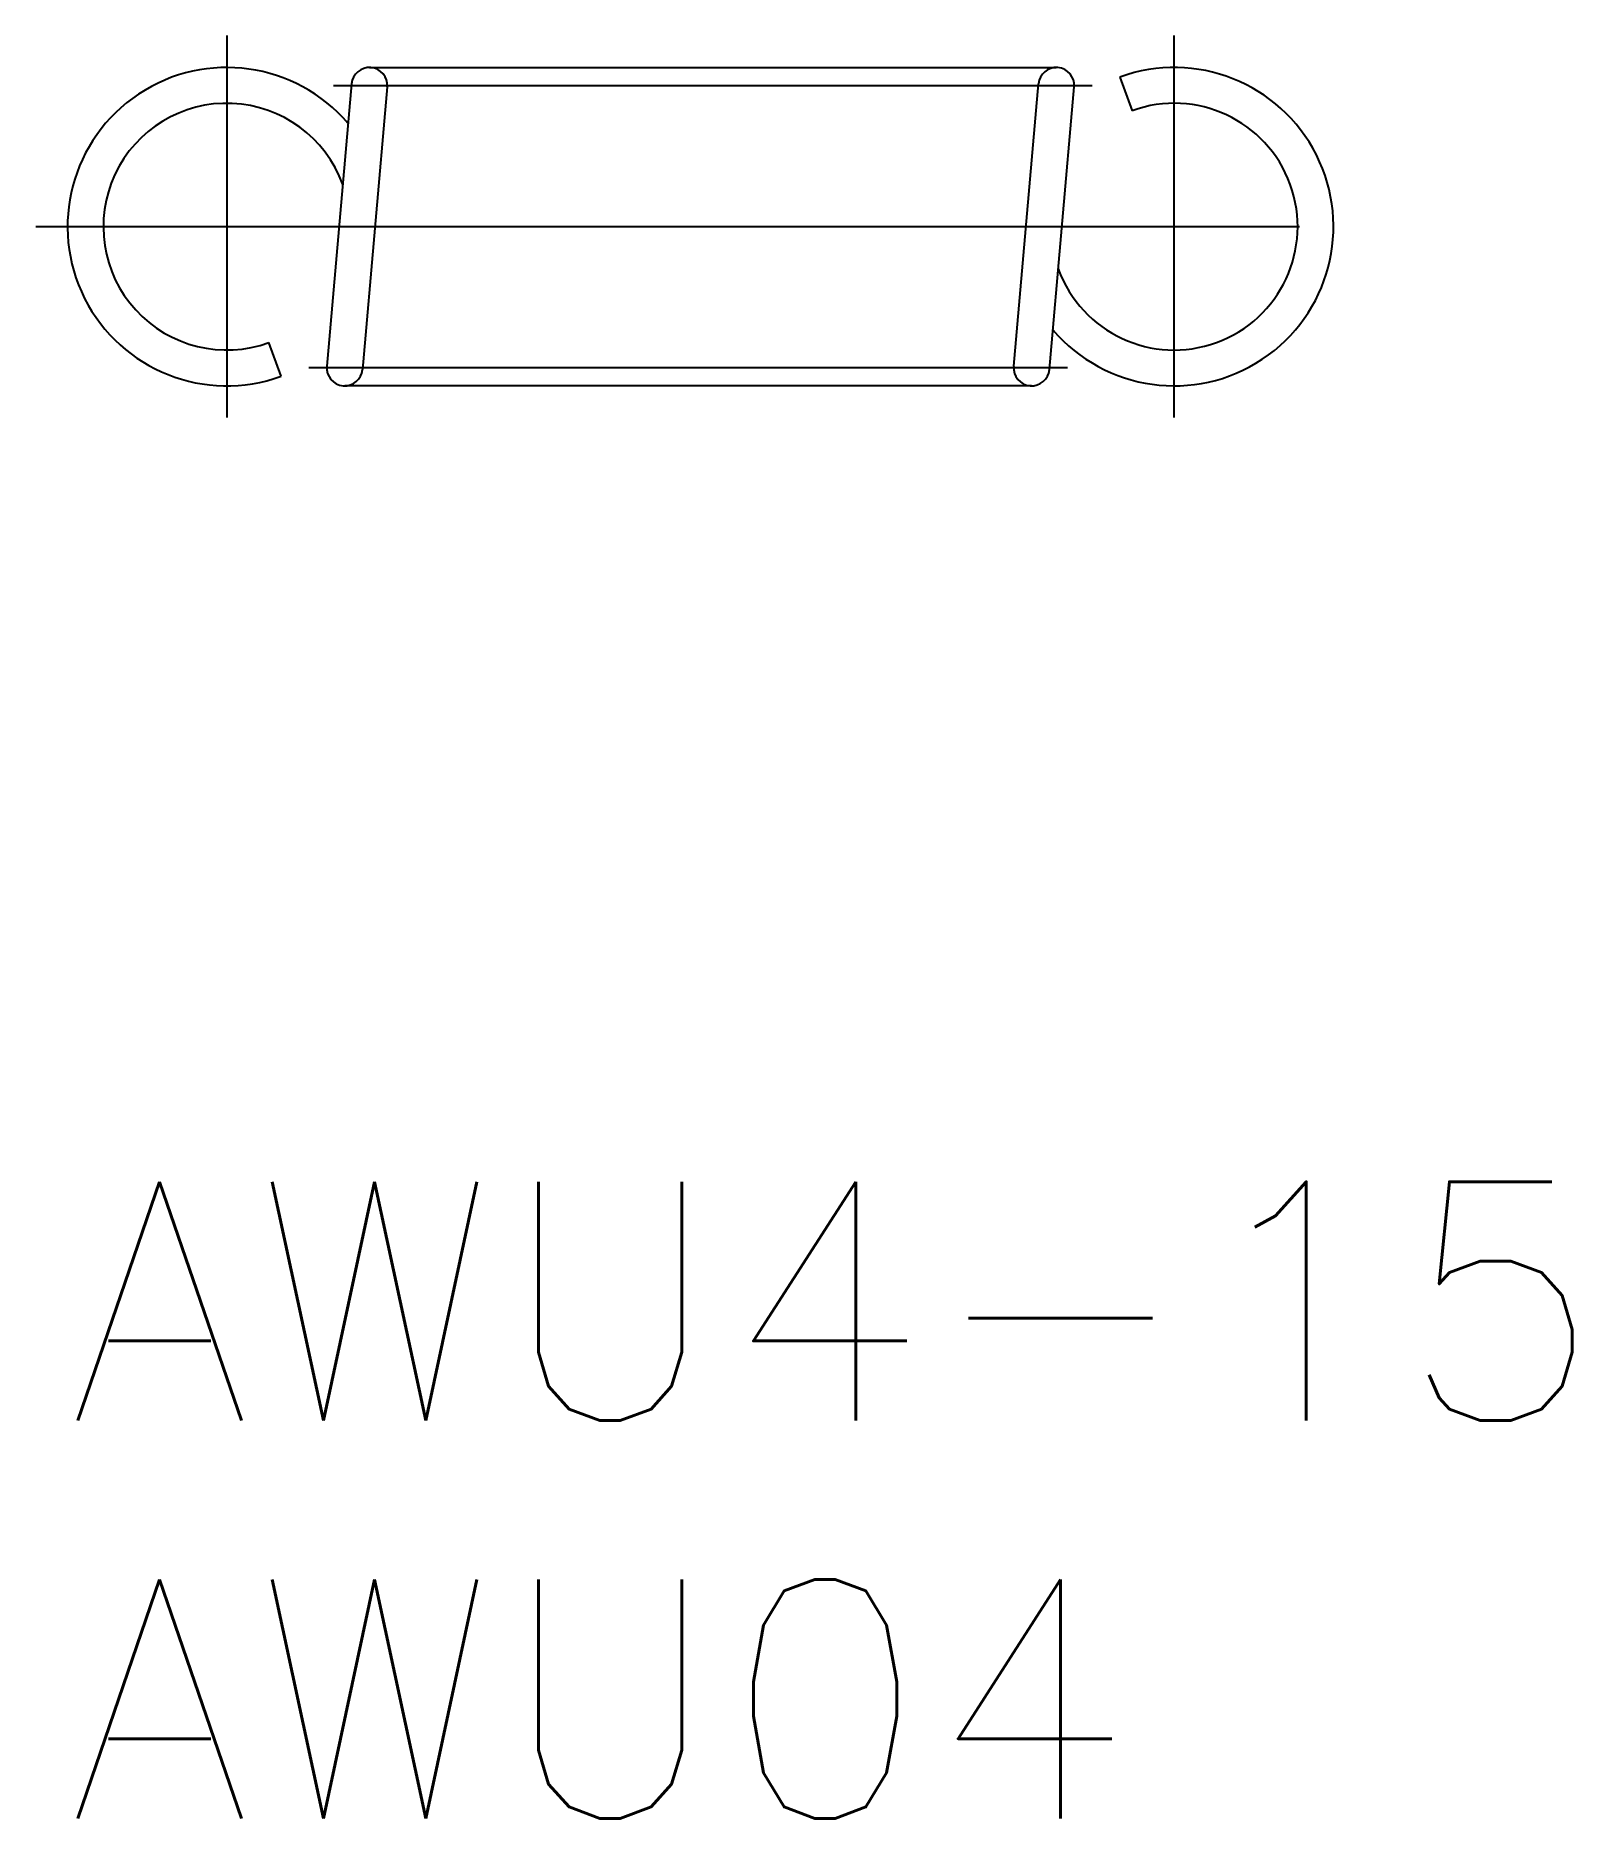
# Model space of a CAD drawing. Extents: x -0.4 to 18.9, y -8 to 14.4.
import ezdxf

# ---------------------------------------------------------------- set-up
doc = ezdxf.new("R2010")
doc.units = 0
doc.header["$LTSCALE"] = 0.5
doc.linetypes.add('CENTER', pattern=[50.8, 31.75, -6.35, 6.35, -6.35])
doc.linetypes.add('PHANTOM', pattern=[63.5, 31.75, -6.35, 6.35, -6.35, 6.35, -6.35])
doc.layers.get('0').update_dxf_attribs({"linetype": 'CONTINUOUS'})
for name, color, linetype in [('MSM_CENTER', 1, 'CENTER'), ('MSM_CONTINUOUS', 7, 'CONTINUOUS'), ('MSM_IMAGINARY', 6, 'PHANTOM'), ('MSM_PART_NUMBER', 7, 'CONTINUOUS')]:
    doc.layers.add(name, color=color, linetype=linetype)
doc.styles.get("Standard").update_dxf_attribs({"font": 'txt.shx', "height": 3, "bigfont": 'bigfont.shx'})

# ---------------------------------------------------------------- blocks, each defined once
blk = doc.blocks.new('*U2')
at = {"layer": 'MSM_PART_NUMBER'}
blk.add_text('AWU4-15', height=3, dxfattribs=at).set_placement((0, -3))
blk = doc.blocks.new('*U3')
at = {"layer": 'MSM_PART_NUMBER'}
blk.add_text('AWU04', height=3, dxfattribs=at).set_placement((0, -8))

msp = doc.modelspace()

# ---------------------------------------------------------------- linework, layer by layer
for p, q in [((3.567, 13.795), (3.257, 10.245)), ((4.015, 13.755), (3.705, 10.205)), ((11.885, 10.245), (12.195, 13.795)), ((12.333, 10.205), (12.643, 13.755)), ((13.216, 13.879), (13.37, 13.457)), ((2.684, 10.121), (2.53, 10.543))]:
    msp.add_line(p, q)
for centre, radius, start, end in [((2, 12), 2, 40.381, 290), ((3.791, 13.775), 0.225, 355, 175), ((12.419, 13.775), 0.225, 355, 175), ((13.9, 12), 2, 220.381, 110), ((2, 12), 1.55, 20, 290), ((13.9, 12), 1.55, 200, 110), ((3.481, 10.225), 0.225, 175, 355), ((12.109, 10.225), 0.225, 175, 355)]:
    msp.add_arc(centre, radius, start, end)
at = {"layer": 'MSM_CENTER'}
for p, q in [((2, 14.4), (2, 9.6)), ((13.9, 9.6), (13.9, 14.4)), ((3.341, 13.775), (12.869, 13.775)), ((-0.4, 12), (16.3, 12)), ((12.56, 10.225), (3.031, 10.225))]:
    msp.add_line(p, q, dxfattribs=at)
at = {"layer": 'MSM_IMAGINARY'}
for p, q in [((3.791, 14), (12.419, 14)), ((12.109, 10), (3.481, 10))]:
    msp.add_line(p, q, dxfattribs=at)

# ---------------------------------------------------------------- block references
at = {"layer": 'MSM_CONTINUOUS'}
for name in ['*U2', '*U3']:
    msp.add_blockref(name, (0, 0), dxfattribs=at)

doc.saveas('drawing.dxf')
